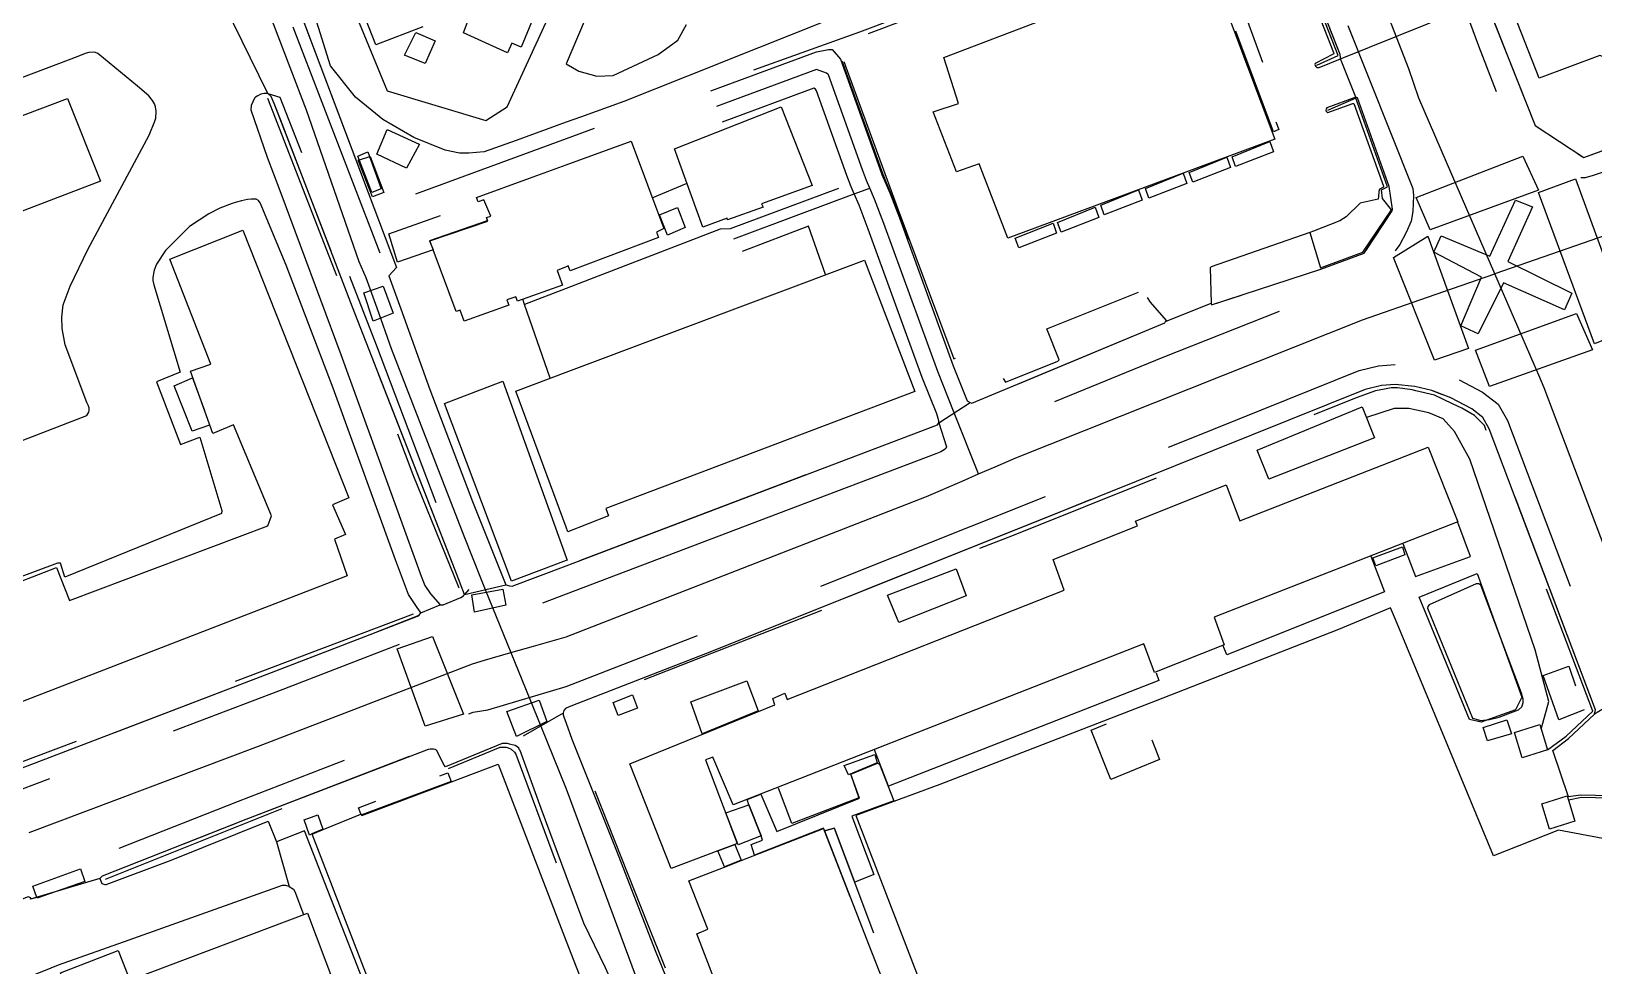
# Model space of a CAD drawing. Header units: millimetres. Extents: x 198785 to 203305, y 542885 to 545889.
# Drawn here: x 202130.2 to 202365.8, y 543514.2 to 543655 of the extents above; entities that cross this region are included whole.
import ezdxf

# ---------------------------------------------------------------- set-up
doc = ezdxf.new("R2010")
doc.units = ezdxf.units.MM
for name, pattern in [('FENCE_25K', [54.3, 28.7, -9.2, -16.4]), ('HIDDEN_BULD_25K', [28.8, 18.4, -10.4]), ('HIDDEN_IN_25K', [56.5, 36.5, -20])]:
    doc.linetypes.add(name, pattern=pattern)
for name, color, linetype in [('A0013114', 253, 'Continuous'), ('A0013117', 253, 'Continuous'), ('A0013118', 253, 'Continuous'), ('A0023214', 253, 'Continuous'), ('A0023217', 253, 'Continuous'), ('A0033324', 253, 'Continuous'), ('A0043325', 253, 'Continuous'), ('A0053326', 253, 'Continuous'), ('B0014111', 253, 'Continuous'), ('B0014115', 253, 'Continuous'), ('B0014116', 253, 'Continuous'), ('B0024120', 253, 'Continuous'), ('B0024127', 253, 'Continuous'), ('C0076117', 253, 'Continuous'), ('C0393323', 253, 'Continuous'), ('F0047224', 253, 'Continuous')]:
    doc.layers.add(name, color=color, linetype=linetype)

msp = doc.modelspace()

# ---------------------------------------------------------------- linework, layer by layer
at = {"layer": 'A0013114'}
for points in [[(202360.69, 543822.32), (202357.64, 543821.18), (202310.68, 543803.61), (202296.99, 543798.3), (202294.82, 543796.45), (202294.21, 543795.49), (202300.84, 543777.43), (202308.92, 543764.5), (202315.07, 543748.38), (202319.88, 543737.34), (202321.93, 543736.83), (202327.36, 543717.55), (202339.22, 543685.73), (202340.47, 543682.53), (202357.01, 543640.82), (202364.32, 543636), (202404.38, 543650.7), (202405.65, 543649.48), (202408.9, 543650.66), (202416.63, 543653.46), (202419.33, 543654.45), (202427.77, 543657.73)], [(202271.79, 543599.07), (202272.06, 543598.98), (202301.14, 543611.11), (202301.27, 543611.3), (202308.14, 543614.07), (202308.22, 543613.82), (202324.71, 543619.21), (202331.2, 543621.58), (202335.46, 543627.96), (202335.51, 543628.22), (202334.97, 543631.63), (202330.21, 543644.99), (202329.98, 543645.09), (202327.63, 543650.87), (202327.66, 543651.11), (202327.6, 543651.56), (202316.59, 543679.59), (202305.32, 543709.62), (202297.43, 543720.61), (202292.63, 543734.15), (202293.07, 543735.61), (202278.4, 543779.47), (202275.86, 543780.83)], [(202366.09, 543552.75), (202350.09, 543595.12), (202349.1, 543596.83), (202347.44, 543598.14), (202344.3, 543599.77), (202341.43, 543600.88), (202338.88, 543601.51), (202335.89, 543601.79), (202333.85, 543601.66), (202331.38, 543601.06), (202285.32, 543582.56), (202279.22, 543580.12), (202274.19, 543578.11), (202231.92, 543561.23), (202211.59, 543553.32), (202210.89, 543553.01), (202210.79, 543552.97), (202210.53, 543552.66), (202210.46, 543552.28)], [(202201.8, 543571.62), (202202.33, 543571.45), (202202.76, 543571.41), (202210.89, 543574.49), (202266.87, 543595.72), (202267.1, 543596.04)], [(202026.76, 543508.59), (202033.31, 543510.76), (202047.87, 543515.59), (202062.92, 543520.59), (202068.17, 543522.33), (202069.66, 543522.83), (202070.36, 543523.06), (202072.33, 543523.72), (202072.41, 543523.75), (202082.11, 543527.03), (202093.37, 543530.83), (202098.49, 543532.57), (202129.65, 543544.34), (202166.44, 543558.41), (202181.33, 543564.15), (202188.47, 543566.9), (202188.7, 543567.02), (202188.97, 543567.37), (202191.89, 543568.6), (202192.33, 543568.58), (202195.02, 543569.7), (202195.4, 543569.96), (202195.58, 543570.17)], [(202370.58, 543539.77), (202363.85, 543539.92), (202362.04, 543539.66), (202359.65, 543546.64), (202362.04, 543548.45), (202365.94, 543552.1)], [(202202.32, 543547.62), (202202.06, 543547.7), (202201.7, 543547.71), (202201.22, 543547.7), (202192.67, 543544.17), (202192.48, 543544.41), (202191.52, 543546.34), (202191.34, 543546.7), (202191.14, 543546.81), (202190.86, 543546.86), (202190.36, 543546.86), (202190.07, 543546.81), (202162.58, 543536.23), (202140.93, 543527.7), (202140.58, 543527.37), (202130.13, 543524.22), (202130.15, 543524.44), (202129.78, 543524.59), (202098.75, 543512.57), (202098.49, 543512.23), (202090.72, 543508.81), (202084.19, 543506.04), (202078.58, 543503.21), (202078.21, 543502.79)]]:
    msp.add_lwpolyline(points, dxfattribs=at)
at = {"layer": 'A0013117'}
for points in [[(202275.86, 543780.83), (202213.25, 543758.48), (202210.84, 543757.58), (202209.23, 543756.98), (202145.46, 543733.48), (202144.37, 543732.27), (202143.69, 543730.77), (202143.71, 543729.2), (202152.54, 543706.1), (202166.69, 543668.72), (202175.75, 543644.73), (202185.28, 543619.46), (202184.16, 543618.18), (202185.95, 543613.23), (202190.35, 543601.03), (202196.75, 543584.15), (202201.8, 543571.62)], [(202195.58, 543570.17), (202194.14, 543573.8), (202178.69, 543613.46), (202167.79, 543641.72), (202166.85, 543644.15), (202166.39, 543645.21), (202165.91, 543645.67), (202159.42, 543658.85), (202159.33, 543659.85), (202156.33, 543667.6), (202145.81, 543694.55), (202135.08, 543721.96), (202129.49, 543735.88), (202129.06, 543735.97), (202128.55, 543735.97), (202128.04, 543735.97), (202087.75, 543720.95), (202066.36, 543712.76), (202035.73, 543702.86)], [(202232.7, 543646.05), (202248.64, 543651.92), (202250.44, 543652.3), (202250.83, 543652.3), (202250.98, 543652.27), (202252.24, 543650.86), (202257.93, 543635.03), (202258.5, 543633.47), (202259.71, 543630.69), (202261.13, 543626.94), (202269.26, 543604.63), (202271.36, 543599.35), (202271.79, 543599.07)], [(202267.1, 543596.04), (202267.07, 543596.33), (202266.77, 543597.37), (202264.59, 543602.85), (202256.45, 543625.2), (202255.08, 543628.81), (202254.33, 543630.52), (202253.86, 543631.61), (202253.23, 543633.32), (202248.65, 543646.07), (202248.49, 543646.31), (202248.25, 543646.45), (202234.43, 543641.36)], [(202210.46, 543552.28), (202210.46, 543552.24), (202210.45, 543552), (202210.54, 543551.74), (202210.89, 543550.77), (202211.76, 543548.37), (202218.46, 543531.54), (202224.32, 543516.52), (202229.31, 543504.21), (202237.7, 543482.92), (202246.03, 543462.53), (202246.88, 543460.39), (202246.43, 543460.09), (202248.7, 543454.18), (202249.43, 543453.97), (202250.93, 543454.72), (202251.31, 543454.73), (202251.53, 543454.53), (202254.61, 543447.05), (202254.79, 543446.93), (202255.09, 543446.87)], [(202245.13, 543443.03), (202243.93, 543446.12), (202240, 543456.88), (202235.92, 543467.44), (202232.29, 543476.3), (202232.16, 543476.61), (202228.52, 543485.59), (202223.5, 543498.18), (202221.23, 543503.59), (202218.61, 543509.84), (202216.82, 543513.87), (202213.53, 543520.64), (202210.9, 543527.75), (202207.14, 543537.88), (202203.95, 543546.64), (202203.87, 543546.74), (202203.76, 543546.99), (202203.47, 543547.23), (202203.21, 543547.4), (202202.32, 543547.62)]]:
    msp.add_lwpolyline(points, dxfattribs=at)
at = {"layer": 'A0013118'}
for points in [[(202256.47, 543654.71), (202302.96, 543672.25), (202316.37, 543677.42), (202316.61, 543677.42), (202326.61, 543651.85), (202326.63, 543651.64), (202326.52, 543651.59), (202323.81, 543650.16), (202323.79, 543650.03), (202323.83, 543649.9), (202323.94, 543649.74), (202324.07, 543649.6), (202324.42, 543649.58), (202327.63, 543650.87)], [(202220.33, 543672.38), (202210.89, 543650.11), (202212.82, 543649.03), (202215.52, 543648.27), (202217.95, 543648.39), (202224.75, 543651.54), (202227.72, 543653.68), (202229.03, 543656.05)], [(202176.87, 543663.18), (202183.89, 543646.08), (202198.79, 543641.57), (202202, 543643.63), (202209.9, 543660.81)], [(202254.17, 543658.24), (202239.9, 543652.56), (202229.17, 543648.29), (202219.6, 543644.48), (202213.05, 543642.11), (202210.87, 543641.32), (202203.34, 543638.59), (202198.53, 543636.85), (202196.21, 543636.68), (202195.4, 543636.68), (202194.81, 543636.69), (202192.64, 543637.14), (202187.93, 543639.03), (202183.25, 543641.72), (202179.12, 543645.13), (202175.34, 543649.81), (202171.72, 543661.46)], [(202113.33, 543587.38), (202138.63, 543597.11), (202138.93, 543597.65), (202138.98, 543597.92), (202138.97, 543598.27), (202138.82, 543598.7), (202138.63, 543599.11), (202135.33, 543607.76), (202134.89, 543610.22), (202134.83, 543611.97), (202135.05, 543613.82), (202136.07, 543616.6), (202138.74, 543622.16), (202148.01, 543639.4), (202148.86, 543641.51), (202149.01, 543641.93), (202149.08, 543642.98), (202148.95, 543643.63), (202148.79, 543644.11), (202148.53, 543644.59), (202147.94, 543645.29), (202146.24, 543646.77), (202140.29, 543651.71), (202139.89, 543651.84), (202139.59, 543651.9), (202138.91, 543651.86), (202138.36, 543651.71), (202137.51, 543651.35), (202136.18, 543650.84), (202122.71, 543645.75)], [(202252.78, 543650.49), (202260.79, 543628.55), (202265.03, 543617.21), (202269.35, 543605.67), (202269.61, 543605.76)], [(202165.91, 543645.67), (202165.33, 543645.67), (202164.86, 543645.56), (202164.29, 543645.28), (202164.03, 543645.13), (202163.87, 543644.97), (202163.37, 543643.86), (202163.35, 543643.18), (202165.81, 543636.09), (202167.69, 543631.04), (202176.92, 543606.33), (202189.03, 543572.94), (202189.58, 543571.52), (202190.41, 543570.26), (202191.89, 543568.6)], [(202329.98, 543645.09), (202325.6, 543643.49), (202325.49, 543643.33), (202325.45, 543643.06), (202325.57, 543642.89), (202325.74, 543642.8), (202329.5, 543644.17), (202329.67, 543644.17), (202334.14, 543631.68), (202334.12, 543631.55), (202333.48, 543631.18), (202333.32, 543629.73), (202330.61, 543629.12), (202328.53, 543627.07), (202327.55, 543626.45), (202323.58, 543624.93), (202323.02, 543624.73)], [(202188.97, 543567.37), (202188.1, 543568.64), (202187.13, 543570.15), (202185.17, 543575.4), (202175.77, 543601.26), (202168.67, 543619.77), (202164.75, 543629.2), (202164.48, 543629.54), (202164.14, 543629.72), (202163.46, 543629.74), (202162.83, 543629.7), (202161.93, 543629.5), (202161.19, 543629.28), (202160.51, 543629.07), (202158.66, 543628.37), (202157.02, 543627.52), (202154.1, 543625.64), (202150.48, 543622), (202149.1, 543619.96), (202148.77, 543619.05), (202148.66, 543618.55), (202148.58, 543617.87), (202148.58, 543617.46), (202148.73, 543616.82), (202152.69, 543603.66), (202149.13, 543602.23), (202152.74, 543592.76), (202155.64, 543593.85), (202158.96, 543582.8), (202158.92, 543582.35), (202135.27, 543572.79), (202134.65, 543574.88), (202134.2, 543574.86), (202124.42, 543571.24)], [(202323.02, 543624.73), (202308.17, 543619.54), (202307.99, 543619.39), (202308.14, 543614.07)], [(202283.38, 543610.17), (202297.18, 543615.71)], [(202301.27, 543611.3), (202301.43, 543611.46), (202299, 543614.23), (202298.57, 543614.91)], [(202357.89, 543549.88), (202359.07, 543554.02), (202357, 543561.81), (202347.16, 543590.53), (202344.86, 543594.73), (202343.13, 543596.65), (202340.95, 543597.53), (202337.94, 543598.19), (202335.74, 543598.19), (202331.56, 543596.85)], [(202337.05, 543577.85), (202338.98, 543572.87), (202347.24, 543575.89), (202345.32, 543581.03)], [(202332.25, 543575.93), (202334.28, 543570.57), (202310.49, 543561.04), (202309.96, 543562.41)], [(202348.88, 543550.89), (202347.12, 543551.34), (202340.29, 543567.95), (202339.49, 543569.77), (202348.27, 543573.34), (202354.99, 543554.68), (202354.05, 543552.77), (202348.88, 543550.89)], [(202335.19, 543568.13), (202327.34, 543564.89), (202299.68, 543554.09), (202267.21, 543541.51), (202254.55, 543536.85), (202269.04, 543499.32), (202270.09, 543499.79), (202273.4, 543491.23), (202278.35, 543488.71), (202283.92, 543474.19), (202376.31, 543508.88), (202367.2, 543533.39), (202360.5, 543534.64), (202350.73, 543530.78), (202335.92, 543566.37), (202335.19, 543568.13)], [(202299.84, 543558.34), (202300.27, 543557.19), (202259.48, 543541.26), (202257.4, 543546.76)], [(202253.79, 543543), (202255.04, 543539.52), (202244.91, 543535.63), (202242.9, 543540.99)], [(202140.58, 543527.37), (202140.87, 543526.61), (202141.31, 543526.44), (202141.51, 543526.47), (202151.34, 543530.1), (202165.96, 543536.01), (202167.23, 543532.89), (202169.13, 543526.17), (202168.64, 543526.28), (202168.08, 543526.32), (202144.94, 543518.08), (202134.3, 543514.28), (202133.18, 543513.84), (202105.36, 543502.73)], [(202225.13, 543494.1), (202225.02, 543492.22), (202224.45, 543491.92), (202221.72, 543490.89), (202220.88, 543490.94), (202219.89, 543491.29), (202219.61, 543491.94), (202216.81, 543499.95), (202214, 543498.85), (202213.09, 543498.61), (202212.1, 543498.57), (202210.9, 543501.52), (202208.67, 543507), (202182.68, 543498.01), (202180.86, 543502.39), (202180.82, 543503.74), (202181.05, 543505.19), (202181.21, 543508.59), (202181.1, 543509.88), (202171.42, 543534.56), (202167.23, 543532.89)], [(202169.13, 543526.17), (202169.76, 543525.75), (202169.98, 543525.4), (202171.27, 543521.94)]]:
    msp.add_lwpolyline(points, dxfattribs=at)
at = {"layer": 'A0023214'}
for points in [[(202350.92, 543618.48), (202344.43, 543633.45), (202339.44, 543644.96), (202337.97, 543649.38), (202334.7, 543657.78), (202324.84, 543683.07), (202322.69, 543688.71), (202315.51, 543707.78), (202314.12, 543711.72), (202311.41, 543719.36), (202303.63, 543740.52), (202295.36, 543762.69), (202285.2, 543788.29), (202283.05, 543795.22)], [(202501.66, 543675.53), (202495.69, 543673.22), (202492.95, 543672.16), (202484.6, 543669.03), (202436.68, 543650.85), (202434.21, 543649.91), (202431.29, 543648.8), (202420.04, 543644.53), (202416.3, 543643.11), (202412.56, 543641.69), (202412.53, 543641.68), (202398.64, 543635.85), (202374.5, 543626.66), (202367.58, 543624.26), (202365.41, 543623.51), (202350.92, 543618.48)], [(202129.89, 543534.28), (202164.51, 543547.32), (202196.74, 543559.73), (202198.55, 543560.25), (202202.55, 543561.39), (202205.94, 543562.36), (202210.89, 543563.77), (202265.23, 543584.91), (202270.58, 543587.24), (202273.07, 543588.32), (202275.58, 543589.41), (202278.69, 543590.77), (202330.96, 543611.55), (202340.77, 543614.96), (202350.92, 543618.48)], [(202498.17, 543230.73), (202492.22, 543247.81), (202459.69, 543333.76), (202457.84, 543338.65), (202453.51, 543350.09), (202398.17, 543496.21), (202394.81, 543505.08), (202392.55, 543511.06), (202358.38, 543601.29), (202357.54, 543603.22), (202356.85, 543604.82), (202350.92, 543618.48)]]:
    msp.add_lwpolyline(points, dxfattribs=at)
at = {"layer": 'A0023217'}
for points in [[(202133.56, 543739.3), (202136.13, 543734.27), (202143.16, 543716.29), (202146.86, 543707.14), (202156.38, 543682.91), (202159.35, 543675.38), (202171.7, 543643.2), (202179.6, 543620.32), (202180.66, 543617.93), (202182.32, 543613.35), (202184.52, 543607.25), (202195.44, 543578.98), (202198.18, 543572.16), (202198.69, 543570.89), (202202.55, 543561.39), (202207.05, 543550.33), (202210.89, 543540.85), (202221.42, 543512.43)], [(202273.07, 543588.32), (202269.4, 543597.53), (202266.92, 543603.74), (202258.79, 543626.07), (202257.39, 543629.75), (202256.68, 543631.39), (202256.18, 543632.54), (202255.58, 543634.18), (202250.45, 543648.47), (202250.37, 543648.59), (202250.14, 543648.71), (202248.65, 543649.26), (202233.56, 543643.7)], [(202236.19, 543623.78), (202245.56, 543627.26), (202254.33, 543630.52), (202256.68, 543631.39)]]:
    msp.add_lwpolyline(points, dxfattribs=at)
at = {"layer": 'A0033324', "linetype": 'HIDDEN_IN_25K', "flags": 128}
for points in [[(202431.28, 543849.69), (202432.08, 543848.18), (202432.79, 543846.49), (202445.17, 543814.55), (202455.67, 543786.96), (202465.86, 543760.23), (202475.13, 543735.94), (202483.61, 543712.76), (202492.7, 543688.79), (202494.59, 543684.17), (202494.3, 543682.94), (202493.55, 543681.72), (202491.67, 543680.39), (202474.67, 543674.09), (202463.5, 543668.26), (202432.26, 543656.1), (202392.89, 543641.09), (202390.3, 543641.46), (202365.76, 543633.31), (202364.52, 543632.97), (202362.8, 543632.91), (202360.28, 543633.22), (202357.55, 543634.45), (202354.54, 543637.32), (202348.51, 543652.8), (202335.57, 543687.55), (202325.31, 543715.49), (202325.3, 543717.16), (202325.94, 543718.84), (202328.35, 543720.68), (202350.45, 543728.94), (202353.37, 543725.64), (202341.95, 543722.45), (202337.41, 543720.95), (202329.56, 543718.64), (202327.36, 543717.55), (202339.22, 543685.73), (202340.47, 543682.53), (202357.01, 543640.82), (202364.32, 543636), (202404.38, 543650.7), (202405.65, 543649.48), (202419.33, 543654.45), (202492.92, 543683.12), (202475.61, 543728.86), (202475.6, 543728.89), (202450.46, 543792.95), (202429.7, 543846.85), (202429.68, 543847.15), (202429.37, 543847.65), (202428.52, 543848.12), (202426.88, 543848.25), (202365.96, 543824.71), (202360.69, 543822.32), (202310.68, 543803.61), (202296.99, 543798.3), (202294.82, 543796.45), (202294.21, 543795.49), (202300.84, 543777.43), (202308.92, 543764.5), (202315.07, 543748.38), (202319.88, 543737.34), (202321.93, 543736.83), (202320.78, 543739.88), (202336.22, 543744.89), (202338.35, 543739.11), (202323.19, 543733.31), (202321.27, 543733.47), (202320.29, 543733.57), (202319.03, 543733.98), (202318.02, 543734.79), (202316.86, 543737.01), (202307.08, 543763.13), (202297.25, 543778.93), (202291.01, 543795.39), (202291.22, 543796.55), (202291.64, 543797.6), (202292.39, 543798.65), (202305.44, 543804), (202391.53, 543836.99), (202428.27, 543851.39), (202428.86, 543851.35), (202429.99, 543850.9), (202431.28, 543849.69)], [(202280.81, 543780.87), (202289.19, 543758.97), (202299.86, 543725.85), (202299.86, 543724.75), (202299.62, 543723.68), (202299.3, 543723.21), (202297.43, 543720.61), (202292.63, 543734.15), (202293.07, 543735.61), (202278.4, 543779.47), (202275.86, 543780.83), (202210.84, 543757.55), (202209.23, 543756.98), (202145.46, 543733.48), (202144.37, 543732.27), (202143.69, 543730.77), (202143.71, 543729.2), (202152.54, 543706.1), (202166.69, 543668.72), (202185.28, 543619.46), (202184.16, 543618.18), (202166.63, 543663.69), (202144.64, 543721.19), (202141.83, 543728.87), (202141.83, 543730.33), (202142.4, 543732.07), (202143.4, 543734.1), (202145.23, 543735.62), (202210.84, 543759.91), (202214.18, 543761.14), (202275.47, 543783.29), (202277.47, 543782.97), (202279.39, 543782.05), (202280.81, 543780.87)], [(202306.32, 543707.62), (202307.21, 543706.59), (202312.32, 543693.08), (202317.17, 543682.77), (202320.32, 543677.17), (202338.55, 543631.36), (202338.66, 543630.27), (202338.58, 543627.87), (202338.29, 543626.44), (202337.56, 543624.7), (202336.58, 543622.89), (202335.13, 543620.94), (202334.07, 543619.93), (202333.23, 543619.28), (202332.02, 543618.53), (202330.49, 543617.82), (202327.27, 543616.42), (202323.32, 543614.76), (202300.86, 543605.88), (202278.42, 543596.73), (202277.52, 543596.57), (202276.38, 543596.49), (202275.73, 543596.5), (202275.43, 543596.58), (202275.02, 543596.75), (202274.53, 543597.1), (202274.15, 543597.45), (202273.01, 543599.37), (202301.14, 543611.11), (202301.27, 543611.3), (202308.14, 543614.07), (202308.22, 543613.82), (202324.71, 543619.21), (202331.2, 543621.58), (202335.46, 543627.96), (202335.51, 543628.22), (202334.97, 543631.63), (202330.21, 543644.99), (202329.98, 543645.09), (202327.63, 543650.87), (202327.66, 543651.11), (202327.6, 543651.56), (202317.04, 543678.47), (202314.1, 543677.4), (202308.47, 543692.34), (202305.95, 543698.34), (202302.43, 543707.35), (202300.08, 543706.44), (202298.64, 543705.9), (202297.75, 543708.18), (202301.08, 543709.57), (202304.52, 543708.56), (202306.32, 543707.62)], [(202196.2, 543570.92), (202195.58, 543570.17), (202194.14, 543573.8), (202178.69, 543613.46), (202166.85, 543644.15), (202166.39, 543645.21), (202165.91, 543645.67), (202167.71, 543645.11), (202182.23, 543607.77), (202196.2, 543570.92)], [(202345.53, 543602.51), (202349.08, 543600.67), (202351.42, 543598.83), (202352.81, 543596.4), (202368.28, 543555.47), (202368.45, 543554.95), (202368.29, 543554.25), (202367.63, 543553.19), (202365.94, 543552.1), (202366.09, 543552.75), (202350.09, 543595.12), (202349.1, 543596.83), (202347.44, 543598.14), (202344.3, 543599.77), (202341.43, 543600.88), (202338.88, 543601.51), (202335.89, 543601.79), (202333.85, 543601.66), (202331.38, 543601.06), (202285.32, 543582.56), (202279.22, 543580.12), (202274.19, 543578.11), (202231.92, 543561.23), (202211.59, 543553.32), (202210.89, 543553.01), (202210.84, 543552.99), (202210.53, 543552.66), (202210.46, 543552.28), (202202.32, 543547.62), (202201.22, 543547.7), (202192.67, 543544.17), (202192.48, 543544.41), (202191.34, 543546.7), (202191.14, 543546.81), (202190.86, 543546.86), (202190.36, 543546.86), (202190.07, 543546.81), (202162.58, 543536.23), (202140.93, 543527.7), (202140.58, 543527.37), (202140.28, 543529.39), (202140.79, 543530.52), (202141.16, 543530.85), (202141.79, 543531.27), (202161.49, 543539.03), (202173.94, 543543.82), (202189.29, 543549.72), (202196.87, 543552.42), (202199.07, 543552.75), (202210.89, 543556.27), (202230.82, 543564.02), (202284.2, 543585.34), (202304.86, 543593.64), (202330.46, 543603.92), (202333.4, 543604.64), (202335.93, 543604.8), (202339.38, 543604.48), (202342.33, 543603.75), (202345.53, 543602.51)], [(202241.46, 543581.81), (202210.89, 543570.22), (202205.32, 543568.11), (202204.52, 543567.8), (202203.72, 543567.88), (202203.31, 543568.15), (202203.04, 543568.54), (202201.8, 543571.62), (202202.33, 543571.45), (202202.76, 543571.41), (202210.89, 543574.49), (202238.88, 543585.11), (202266.87, 543595.72), (202267.1, 543596.04), (202268.22, 543592.41), (202268.13, 543592.18), (202267.9, 543591.95), (202267.36, 543591.64), (202266.64, 543591.36), (202241.46, 543581.81)], [(202095.38, 543528.35), (202094.89, 543528.26), (202094.47, 543528.37), (202093.91, 543528.96), (202093.37, 543530.83), (202098.49, 543532.57), (202129.65, 543544.34), (202166.44, 543558.41), (202181.33, 543564.15), (202188.47, 543566.9), (202188.7, 543567.02), (202188.97, 543567.37), (202189.14, 543565.85), (202189.05, 543564.3), (202188.73, 543563.94), (202188.47, 543563.66), (202187.82, 543563.44), (202167.51, 543555.61), (202141.29, 543545.58), (202130.71, 543541.54), (202099.5, 543529.74), (202095.38, 543528.35)]]:
    msp.add_lwpolyline(points, dxfattribs=at)
at = {"layer": 'A0043325'}
for points in [[(202357.5, 543631.08), (202341.17, 543625.11), (202339.05, 543629.98), (202355.15, 543636.21), (202357.5, 543631.08)], [(202371.4, 543610.12), (202365.93, 543607.93), (202357.52, 543630.72), (202363.1, 543632.81), (202371.4, 543610.12)], [(202356.59, 543628.59), (202352.89, 543620.33), (202362.55, 543615.58), (202361.41, 543613.04), (202352.21, 543617.12), (202348.42, 543609.46), (202345.82, 543610.64), (202348.91, 543617.97), (202341.72, 543621.76), (202342.83, 543624.22), (202350.15, 543621.12), (202354.02, 543629.59), (202356.59, 543628.59)], [(202346.93, 543607.25), (202341.84, 543605.45), (202335.63, 543620.92), (202340.81, 543624.17), (202346.93, 543607.25)], [(202184.8, 543612.53), (202181.78, 543611.37), (202180.39, 543615.62), (202183.3, 543616.6), (202184.8, 543612.53)], [(202365.65, 543607.01), (202350.12, 543601.49), (202348.03, 543607), (202363.25, 543612.49), (202365.65, 543607.01)], [(202201.77, 543568.54), (202197.07, 543567.47), (202196.65, 543570.08), (202201.35, 543570.96), (202201.77, 543568.54)], [(202195.42, 543552.12), (202189.62, 543550.31), (202185.41, 543561.96), (202190.72, 543563.82), (202195.42, 543552.12)], [(202207.95, 543551), (202203.4, 543548.76), (202201.93, 543552.5), (202206.82, 543554.22), (202207.95, 543551)], [(202133.98, 543525.38), (202131.1, 543524.37), (202131.06, 543524.5), (202130.49, 543526.21), (202137.65, 543528.82), (202138.31, 543526.9), (202133.98, 543525.38)]]:
    msp.add_lwpolyline(points, dxfattribs=at)
at = {"layer": 'A0053326'}
for points in [[(202129.65, 543544.34), (202166.44, 543558.41), (202181.33, 543564.15), (202188.7, 543567.02), (202188.97, 543567.37), (202191.89, 543568.6), (202192.33, 543568.58), (202195.02, 543569.7), (202195.4, 543569.96), (202195.58, 543570.17), (202201.8, 543571.62), (202202.33, 543571.45), (202202.76, 543571.41), (202210.89, 543574.49), (202266.87, 543595.72), (202267.1, 543596.04), (202271.79, 543599.07), (202272.06, 543598.98), (202301.14, 543611.11), (202301.27, 543611.3), (202308.14, 543614.07), (202308.22, 543613.82), (202324.71, 543619.21), (202331.2, 543621.58), (202335.51, 543628.22), (202334.97, 543631.63), (202330.21, 543644.99), (202329.98, 543645.09), (202327.63, 543650.87), (202349.53, 543659.67), (202357.01, 543640.82)], [(202357.01, 543640.82), (202364.32, 543636), (202388.28, 543644.79)], [(202366.09, 543552.75), (202350.09, 543595.12), (202349.1, 543596.83), (202347.44, 543598.14), (202344.3, 543599.77), (202341.43, 543600.88), (202338.88, 543601.51), (202335.89, 543601.79), (202333.85, 543601.66), (202331.38, 543601.06), (202285.32, 543582.56), (202231.92, 543561.23), (202211.59, 543553.32), (202210.89, 543553.01), (202210.79, 543552.97), (202210.53, 543552.66), (202210.46, 543552.28), (202210.45, 543552), (202210.54, 543551.74), (202210.89, 543550.77), (202211.76, 543548.37), (202218.46, 543531.54), (202224.32, 543516.52), (202229.31, 543504.21)], [(202216.82, 543513.87), (202213.53, 543520.64), (202210.9, 543527.75), (202207.14, 543537.88), (202203.95, 543546.64), (202203.87, 543546.74), (202203.76, 543546.99), (202203.47, 543547.23), (202203.21, 543547.4), (202202.32, 543547.62), (202202.06, 543547.7), (202201.7, 543547.71), (202201.22, 543547.7), (202192.67, 543544.17), (202192.48, 543544.41), (202191.34, 543546.7), (202191.14, 543546.81), (202190.86, 543546.86), (202190.36, 543546.86), (202190.07, 543546.81), (202162.58, 543536.23), (202140.93, 543527.7), (202140.58, 543527.37), (202133.98, 543525.38), (202131.06, 543524.5), (202130.13, 543524.22)]]:
    msp.add_lwpolyline(points, dxfattribs=at)
at = {"layer": 'B0014111'}
for points in [[(202400.74, 543653.53), (202381.59, 543645.95), (202366.77, 543651.37), (202357.61, 543647.95), (202350.52, 543666.05), (202389.93, 543681.16), (202400.74, 543653.53)], [(202317.76, 543638.79), (202277.48, 543623.84), (202273.16, 543635.06), (202269.75, 543633.87), (202266.22, 543642.9), (202270.06, 543644.14), (202267.85, 543651.07), (202307.46, 543666.21), (202317.76, 543638.79)], [(202240.57, 543628.54), (202235.22, 543626.62), (202235.16, 543626.87), (202231.52, 543625.53), (202227.24, 543637.32), (202243.31, 543643.66), (202248, 543631.79), (202240.34, 543629.01), (202240.57, 543628.54)], [(202220.68, 543638.5), (202225.61, 543625.3), (202224.49, 543624.77), (202224.8, 543623.97), (202211.47, 543618.93), (202211.21, 543619.69), (202210.87, 543619.55), (202209.53, 543618.99), (202210.32, 543616.78), (202203.55, 543614.38), (202203.3, 543615.03), (202201.95, 543614.56), (202202.22, 543613.78), (202195.53, 543611.34), (202194.91, 543613.03), (202194.28, 543612.81), (202190.83, 543622.09), (202190.76, 543622.31), (202190.33, 543623.45), (202199.07, 543626.43), (202198.87, 543626.95), (202199.53, 543627.15), (202198.47, 543629.65), (202197.63, 543629.31), (202197.38, 543629.98), (202205.34, 543632.89), (202210.87, 543634.91), (202220.68, 543638.5)], [(202217.29, 543581.99), (202211.15, 543579.6), (202210.88, 543580.32), (202203.29, 543600.8), (202210.88, 543603.65), (202255.88, 543620.56), (202263.47, 543600.77), (202216.86, 543583.12), (202217.29, 543581.99)], [(202210.89, 543575.26), (202202.65, 543572.18), (202192.55, 543598.95), (202201.35, 543602.32), (202210.88, 543575.73), (202211.03, 543575.31), (202210.89, 543575.26)], [(202332.77, 543593.78), (202316.82, 543587.52), (202315.07, 543591.9), (202330.94, 543598.43), (202332.77, 543593.78)], [(202340.88, 543592.34), (202345.36, 543581.1), (202308.59, 543566.75), (202310.09, 543562.58), (202299.62, 543558.39), (202297.99, 543562.7), (202236.08, 543538.44), (202233, 543545.65), (202231.91, 543545.25), (202236.67, 543532.64), (202236.3, 543532.5), (202233.75, 543531.53), (202226.73, 543528.87), (202220.47, 543544.64), (202242.37, 543553.53), (202242.03, 543554.48), (202243.84, 543555.27), (202244.22, 543554.33), (202286, 543570.79), (202284.32, 543575.41), (202297.03, 543580.48), (202296.74, 543581.21), (202310.42, 543586.68), (202312.47, 543581.27), (202340.88, 543592.34)], [(202271.22, 543569.97), (202261.04, 543565.93), (202259.33, 543570.04), (202269.68, 543574.01), (202271.22, 543569.97)], [(202239.83, 543552.6), (202231.41, 543549.18), (202229.7, 543553.98), (202238.12, 543557.16), (202239.83, 543552.6)], [(202200.63, 543544.59), (202210.9, 543517.91), (202213.89, 543510.15), (202210.9, 543509), (202185.97, 543499.42), (202172.57, 543534.05), (202174.23, 543534.74), (202179.9, 543537.06), (202180.07, 543536.86), (202193.58, 543541.94), (202200.63, 543544.59)], [(202249.83, 543534.52), (202256.5, 543517.46), (202264.16, 543497.85), (202242.08, 543489.01), (202230.57, 543519.01), (202232.27, 543519.71), (202229.36, 543526.98), (202234.62, 543529.03), (202234.74, 543529.08), (202237.29, 543530.07), (202249.68, 543534.91), (202249.83, 543534.52)]]:
    msp.add_lwpolyline(points, dxfattribs=at)
at = {"layer": 'B0014115'}
for points in [[(202189.27, 543655.71), (202182.21, 543653.01), (202178.62, 543662.15)], [(202206.86, 543659.31), (202204.08, 543652.66), (202202.67, 543653.26), (202202.05, 543651.8), (202195.4, 543654.8), (202197.09, 543659.28)], [(202135.7, 543644.91), (202140.69, 543632.43), (202073.96, 543606.93), (202069.3, 543619.49), (202079.78, 543623.51), (202079.23, 543625.04), (202081.47, 543625.83), (202082.07, 543624.54), (202101.39, 543631.8), (202100.89, 543633.13), (202103.19, 543634.07), (202103.6, 543632.84), (202122.88, 543640.01), (202122.36, 543641.39), (202124.74, 543642.29), (202125.13, 543640.93), (202135.7, 543644.91)], [(202162.15, 543625.06), (202178.1, 543584.73), (202175.65, 543583.69), (202177.63, 543579.18), (202175.95, 543578.48), (202177.86, 543572.99), (202094.33, 543540.65), (202090.2, 543551.8), (202126.98, 543566.1), (202125.17, 543570.82), (202134.03, 543574.23), (202135.98, 543569.27), (202165.89, 543580.51), (202166.45, 543582.03), (202160.73, 543595.75), (202157.59, 543594.44), (202154.22, 543603.8), (202157.29, 543604.88), (202151.11, 543620.71), (202162.15, 543625.06)], [(202171.9, 543522.12), (202175.96, 543511.33), (202110.91, 543486.34), (202106.71, 543497.52), (202110.49, 543499.18), (202109.38, 543501.99), (202113.52, 543503.74), (202114.67, 543500.84), (202136.1, 543508.98), (202134.64, 543513.12), (202143.31, 543516.48), (202145.07, 543512.05), (202171.9, 543522.12)]]:
    msp.add_lwpolyline(points, dxfattribs=at)
at = {"layer": 'B0014116', "linetype": 'HIDDEN_BULD_25K', "flags": 128}
for points in [[(202308.72, 543666.03), (202310.45, 543661.46), (202311.73, 543661.83), (202317.19, 543646.78), (202316.02, 543646.4), (202318.37, 543640.22), (202317.54, 543639.88), (202307.83, 543665.79), (202308.72, 543666.03)], [(202191.13, 543653.6), (202189.61, 543650.18), (202186.49, 543651.45), (202188.21, 543654.87), (202191.13, 543653.6)], [(202188.77, 543638.02), (202186.81, 543634.42), (202182.34, 543636.5), (202183.91, 543640.24), (202188.77, 543638.02)], [(202317.53, 543636.87), (202311.84, 543634.66), (202311.3, 543636.13), (202316.99, 543638.41), (202317.53, 543636.87)], [(202183.38, 543630.73), (202181.68, 543630.11), (202179.52, 543635.61), (202181.33, 543636.18), (202183.38, 543630.73)], [(202311.05, 543634.52), (202305.36, 543632.31), (202304.82, 543633.77), (202310.51, 543636.06), (202311.05, 543634.52)], [(202304.46, 543632.09), (202298.77, 543629.88), (202298.23, 543631.34), (202303.92, 543633.63), (202304.46, 543632.09)], [(202297.72, 543629.58), (202292.03, 543627.37), (202291.5, 543628.83), (202297.19, 543631.12), (202297.72, 543629.58)], [(202190.81, 543622.09), (202185.43, 543620.22), (202184.16, 543624.5), (202197.64, 543629.28), (202198.45, 543629.62), (202199.47, 543627.17), (202198.82, 543626.99), (202199, 543626.47), (202190.29, 543623.46), (202190.81, 543622.09)], [(202228.83, 543625.45), (202226.15, 543624.3), (202224.94, 543627.37), (202227.69, 543628.49), (202228.83, 543625.45)], [(202291.22, 543626.98), (202285.53, 543624.78), (202284.99, 543626.24), (202290.68, 543628.53), (202291.22, 543626.98)], [(202284.84, 543624.59), (202279.15, 543622.39), (202278.61, 543623.85), (202284.3, 543626.14), (202284.84, 543624.59)], [(202157.11, 543595.7), (202154.51, 543594.75), (202151.77, 543601.6), (202154.56, 543602.79), (202157.11, 543595.7)], [(202337.34, 543576.12), (202332.96, 543574.49), (202332.52, 543575.67), (202337.01, 543577.32), (202337.34, 543576.12)], [(202364.39, 543552.79), (202360.55, 543551.28), (202358.2, 543557.93), (202362.06, 543559.33), (202364.39, 543552.79)], [(202221.63, 543553.02), (202218.74, 543551.94), (202217.99, 543553.88), (202220.88, 543555.03), (202221.63, 543553.02)], [(202300.36, 543545.28), (202293, 543542.29), (202290.07, 543549.73), (202297.42, 543552.79), (202300.36, 543545.28)], [(202353.44, 543549.18), (202349.82, 543548.11), (202349.17, 543550.11), (202352.72, 543551.26), (202353.44, 543549.18)], [(202257.79, 543544.8), (202253.48, 543543), (202252.79, 543544.36), (202257.44, 543546.06), (202257.79, 543544.8)], [(202193.57, 543541.97), (202180.09, 543536.93), (202179.92, 543537.1), (202179.55, 543537.98), (202193.02, 543543.26), (202193.57, 543541.97)], [(202172.54, 543534.09), (202172.17, 543533.88), (202171.37, 543536.17), (202173.42, 543536.93), (202174.21, 543534.77), (202172.54, 543534.09)], [(202240.27, 543533.77), (202236.8, 543532.43), (202234.98, 543537.26), (202238.44, 543538.48), (202240.27, 543533.77)], [(202249.83, 543534.52), (202251.32, 543534.93), (202257.76, 543517.8), (202256.51, 543517.46), (202249.83, 543534.52)], [(202237.28, 543530.1), (202234.74, 543529.11), (202233.75, 543531.5), (202236.3, 543532.46), (202237.28, 543530.1)]]:
    msp.add_lwpolyline(points, dxfattribs=at)
at = {"layer": 'B0024120', "linetype": 'FENCE_25K', "flags": 128}
for points in [[(202316.69, 543678.34), (202316.74, 543678.19), (202305.89, 543674.01), (202255.13, 543654.9), (202236.81, 543648.32), (202210.87, 543638.81), (202181.97, 543628.22)], [(202252.47, 543650.59), (202258.66, 543633.51), (202260.76, 543628.28), (202269.08, 543605.79), (202271.03, 543601.07), (202271.69, 543601.37)], [(202165.83, 543644.98), (202175.11, 543621.21), (202187.78, 543588.26), (202194.72, 543571.14)], [(202358.87, 543546.73), (202361.69, 543548.79), (202365.72, 543552.55), (202349.36, 543595.62), (202347.87, 543597.11), (202345.96, 543598.24), (202344.52, 543598.9), (202341.82, 543600.2), (202339, 543600.86), (202338.48, 543600.99), (202336.25, 543601.29), (202335.27, 543601.29), (202334.31, 543601.09), (202332.93, 543600.84), (202330.03, 543599.78), (202278.29, 543579.05), (202252.54, 543568.96), (202211.71, 543553.03), (202211.12, 543552.8), (202210.89, 543552.57), (202210.71, 543552.08), (202210.71, 543551.96), (202210.89, 543551.5), (202223.15, 543520.5), (202230.54, 543502.26), (202236.76, 543486.2), (202237.53, 543484.37), (202243.13, 543471.1), (202247.39, 543460.28)], [(202187.81, 543567.2), (202096.75, 543532.81)], [(202141.42, 543527.25), (202169.02, 543538.29), (202190.65, 543546.62)], [(202193.13, 543543.94), (202200.92, 543547.17), (202201.86, 543547.16), (202202.15, 543547.05), (202202.6, 543546.84), (202203.11, 543546.4), (202203.28, 543546.1), (202210.9, 543525.54), (202212.71, 543520.65), (202218.41, 543508.78), (202222.57, 543498.72), (202225.02, 543492.22)], [(202251.13, 543456.43), (202281.04, 543467.23), (202282.22, 543467.68), (202310.52, 543478.65), (202362.11, 543498.64), (202375.97, 543503.96), (202382.44, 543506.16), (202382.5, 543506.5), (202370.4, 543539.41), (202363.99, 543539.55), (202362.04, 543539.14)]]:
    msp.add_lwpolyline(points, dxfattribs=at)
at = {"layer": 'B0024127'}
for points in [[(202353.87, 543549.37), (202357.69, 543550.55), (202358.87, 543546.73), (202355.05, 543545.54), (202353.87, 543549.37)], [(202358.01, 543538.63), (202361.83, 543539.81), (202362.04, 543539.14), (202363.01, 543535.99), (202359.19, 543534.81), (202358.01, 543538.63)]]:
    msp.add_lwpolyline(points, dxfattribs=at)
at = {"layer": 'C0076117'}
for points in [[(202181.6, 543630.74), (202179.47, 543636.22), (202181, 543636.85), (202182.97, 543631.28), (202181.6, 543630.74)], [(202223.88, 543629.93), (202229.11, 543632.16)], [(202250.01, 543618.36), (202247.41, 543625.69), (202237.44, 543621.84)], [(202348.09, 543571.77), (202341.01, 543568.59), (202340.81, 543568.37), (202340.79, 543568.07), (202347.58, 543551.5), (202348.79, 543551.15), (202350.05, 543551.32), (202350.13, 543551.33), (202351.59, 543551.68), (202352.87, 543552.16), (202354.5, 543552.79), (202354.98, 543553.24), (202355.08, 543553.52), (202355.18, 543553.89), (202355.18, 543554.37), (202354.96, 543555.3), (202350.78, 543566.36), (202348.82, 543571.56), (202348.49, 543571.74), (202348.09, 543571.77)]]:
    msp.add_lwpolyline(points, dxfattribs=at)
at = {"layer": 'C0393323'}
msp.add_lwpolyline([(202253.96, 543536.77), (202257.26, 543527.95), (202254.43, 543526.82), (202251.34, 543534.95), (202249.83, 543534.53), (202249.68, 543534.92), (202239.31, 543530.88), (202238.79, 543532.47), (202240.5, 543533.15), (202240.27, 543533.77), (202238.44, 543538.48), (202238.17, 543539.26), (202240.26, 543540.08), (202242.66, 543534.42), (202255.13, 543539.48), (202253.81, 543543.08), (202257.84, 543544.75), (202258.12, 543544.59), (202260.29, 543539.08), (202253.96, 543536.77)], dxfattribs=at)
at = {"layer": 'F0047224'}
for points in [[(202324.08, 543649.91), (202327.3, 543651.4), (202316.76, 543678.37)], [(202323.02, 543624.73), (202324.66, 543619.41), (202331.01, 543621.75), (202335.34, 543628.15), (202333.96, 543629.84), (202333.81, 543631.12), (202334.74, 543631.58), (202329.97, 543644.95), (202325.69, 543643.11)], [(202251.93, 543631.34), (202235.64, 543625.27), (202234.12, 543625.2), (202210.87, 543616.26), (202204.62, 543613.85)], [(202204.62, 543613.85), (202204.34, 543614.66)], [(202208.48, 543602.75), (202204.62, 543613.85)], [(202276.78, 543602.72), (202277.14, 543602.14), (202285.01, 543605.32), (202285.23, 543605.52), (202283.38, 543610.17)]]:
    msp.add_lwpolyline(points, dxfattribs=at)

doc.saveas('drawing.dxf')
